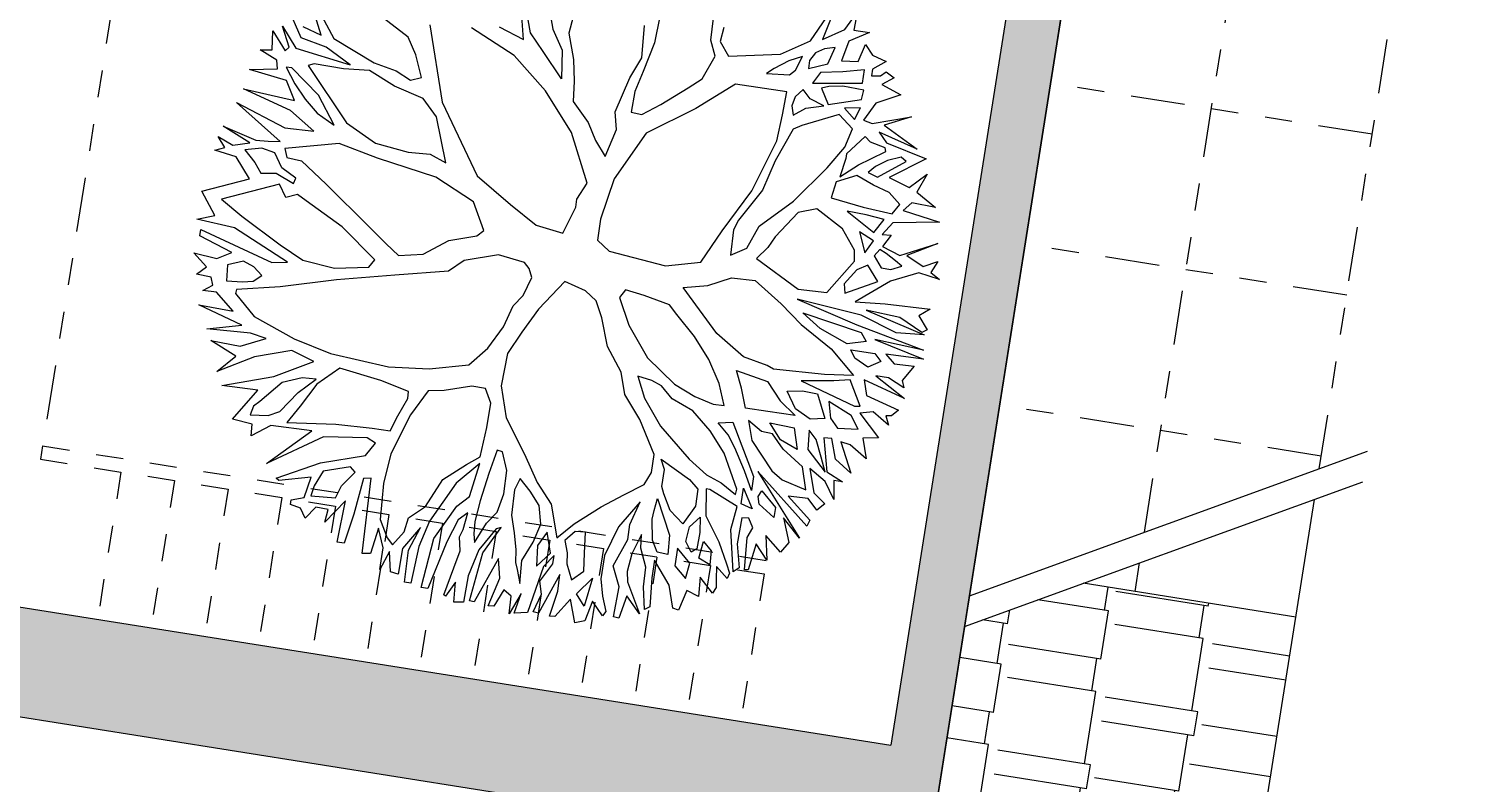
# Model space of a CAD drawing. Extents: x -640655 to -640254, y -1045449 to -1045159.
# Drawn here: x -640526.1 to -640520.77, y -1045377.72 to -1045374.94 of the extents above; entities that cross this region are included whole.
import ezdxf

# ---------------------------------------------------------------- set-up
doc = ezdxf.new("R2010")
doc.units = 0
doc.header["$MEASUREMENT"] = 0
doc.linetypes.add('DIVIDE', pattern=[1.25, 0.5, -0.25, 0, -0.25, 0, -0.25])
doc.layers.get('0').update_dxf_attribs({"linetype": 'CONTINUOUS'})
doc.layers.add('FLOATING-WINDOWS', color=2, linetype='CONTINUOUS', plot=False)
for name, color, linetype in [('T_srafa', 8, 'CONTINUOUS'), ('T_stafaz', 7, 'CONTINUOUS'), ('T_tenka', 4, 'CONTINUOUS'), ('T_tlusta', 1, 'CONTINUOUS')]:
    doc.layers.add(name, color=color, linetype=linetype)

# ---------------------------------------------------------------- blocks, each defined once
blk = doc.blocks.new('A$C0C461CEA')
for p, q in [((1.0385, 0.4544), (1.1026, 0.5894)), ((1.1026, 0.5894), (1.0744, 0.4649)), ((1.137, 0.5058), (1.1659, 0.5624)), ((1.1659, 0.5624), (1.164, 0.5078)), ((0.7383, 0.4095), (0.7356, 0.5019)), ((1.0744, 0.4649), (1.137, 0.5058)), ((1.2126, 0.5083), (1.1542, 0.4723)), ((1.164, 0.5078), (1.2126, 0.5083)), ((0.1745, 0.3218), (0.1413, 0.4667)), ((0.1929, 0.3453), (0.154, 0.4584)), ((0.5741, 0.4559), (0.5707, 0.3742)), ((0.7715, 0.4536), (0.7677, 0.4098)), ((0.955, 0.4008), (1.0385, 0.4544)), ((1.1166, 0.4468), (1.0849, 0.438)), ((1.1021, 0.3938), (1.1166, 0.4468)), ((1.1542, 0.4723), (1.1422, 0.4092)), ((1.1925, 0.4157), (1.2064, 0.4704)), ((1.2064, 0.4704), (1.2319, 0.4413)), ((1.2319, 0.4413), (1.2764, 0.4291)), ((0.234, 0.4382), (0.2581, 0.367)), ((0.314, 0.4137), (0.3085, 0.3633)), ((0.5399, 0.3235), (0.5324, 0.4219)), ((0.7598, 0.3635), (0.7383, 0.4095)), ((0.7677, 0.4098), (0.7999, 0.3699)), ((0.7999, 0.3699), (0.955, 0.4008)), ((1.0222, 0.4038), (0.9828, 0.3842)), ((1.0083, 0.3593), (1.0222, 0.4038)), ((1.0599, 0.421), (1.0457, 0.3957)), ((1.0849, 0.438), (1.0599, 0.421)), ((1.1422, 0.4092), (1.1925, 0.4157)), ((1.2764, 0.4291), (1.2389, 0.3993)), ((1.2389, 0.3993), (1.2391, 0.3783)), ((1.2661, 0.3828), (1.2809, 0.398)), ((1.2809, 0.398), (1.3081, 0.3832)), ((-0.4361, 0.2384), (-0.5029, 0.3764)), ((-0.5029, 0.3764), (-0.3965, 0.2346)), ((0.2581, 0.367), (0.2965, 0.3085)), ((0.3085, 0.3633), (0.3345, 0.2855)), ((0.5707, 0.3742), (0.5505, 0.2834)), ((0.7311, 0.2894), (0.7598, 0.3635)), ((0.9429, 0.3545), (0.9221, 0.3356)), ((0.9828, 0.3842), (0.9429, 0.3545)), ((0.9916, 0.3423), (1.0083, 0.3593)), ((1.0457, 0.3957), (1.046, 0.3705)), ((1.046, 0.3705), (1.1021, 0.3938)), ((1.0838, 0.3642), (1.065, 0.3286)), ((1.065, 0.3286), (1.2159, 0.3529)), ((1.1509, 0.3775), (1.0838, 0.3642)), ((1.2156, 0.3931), (1.1509, 0.3775)), ((1.2159, 0.3529), (1.2156, 0.3931)), ((1.2391, 0.3783), (1.2661, 0.3828)), ((1.3081, 0.3832), (1.2747, 0.3577)), ((1.2747, 0.3577), (1.3361, 0.3355)), ((-0.4948, 0.221), (-0.5502, 0.3087)), ((-0.1737, 0.2746), (-0.2563, 0.32)), ((-0.1135, 0.3214), (-0.0399, 0.0946)), ((0.154, 0.2694), (0.0124, 0.3328)), ((0.0962, 0.3486), (0.1745, 0.3218)), ((0.2396, 0.2954), (0.1929, 0.3453)), ((0.2965, 0.3085), (0.3075, 0.2222)), ((0.513, 0.2579), (0.5399, 0.3235)), ((0.9221, 0.3356), (0.9916, 0.3423)), ((1.1154, 0.3267), (1.0945, 0.3181)), ((1.0945, 0.3181), (1.1225, 0.2722)), ((1.1573, 0.3337), (1.1154, 0.3267)), ((1.2227, 0.332), (1.1573, 0.3337)), ((1.2206, 0.3026), (1.2227, 0.332)), ((1.3361, 0.3355), (1.2651, 0.2988)), ((-0.142, 0.2245), (-0.1737, 0.2746)), ((0.2659, 0.178), (0.154, 0.2694)), ((0.3075, 0.2222), (0.2396, 0.2954)), ((0.3345, 0.2855), (0.3477, 0.2208)), ((0.5505, 0.2834), (0.5344, 0.2185)), ((0.6936, 0.2554), (0.7311, 0.2894)), ((0.8343, 0.2886), (0.726, 0.1969)), ((0.9921, 0.2901), (0.8343, 0.2886)), ((0.9904, 0.2187), (0.9921, 0.2901)), ((1.0192, 0.2796), (1.0135, 0.2501)), ((1.04, 0.305), (1.0192, 0.2796)), ((1.0654, 0.28), (1.04, 0.305)), ((1.0573, 0.2506), (1.11, 0.2661)), ((1.11, 0.2661), (1.0654, 0.28)), ((1.1225, 0.2722), (1.2206, 0.3026)), ((1.2209, 0.2774), (1.173, 0.2685)), ((1.173, 0.2685), (1.2086, 0.2394)), ((1.2086, 0.2394), (1.2209, 0.2774)), ((1.2651, 0.2988), (1.2362, 0.2421)), ((1.2633, 0.2358), (1.3787, 0.2747)), ((1.3787, 0.2747), (1.3011, 0.2361)), ((-0.5765, 0.1716), (-0.5831, 0.2286)), ((-0.5831, 0.2286), (-0.5363, 0.1744)), ((-0.5263, 0.1871), (-0.5562, 0.2474)), ((-0.5562, 0.2474), (-0.5053, 0.1873)), ((-0.4951, 0.2564), (-0.4361, 0.2384)), ((-0.4148, 0.205), (-0.4948, 0.221)), ((-0.3965, 0.2346), (-0.2634, 0.1813)), ((-0.1137, 0.1593), (-0.142, 0.2245)), ((0.3477, 0.2208), (0.3543, 0.1597)), ((0.4846, 0.1484), (0.513, 0.2579)), ((0.6186, 0.1917), (0.6936, 0.2554)), ((1.0135, 0.2501), (1.0222, 0.2232)), ((1.0222, 0.2232), (1.0573, 0.2506)), ((1.1606, 0.2474), (1.0537, 0.1959)), ((1.2071, 0.21), (1.1606, 0.2474)), ((1.2362, 0.2421), (1.2633, 0.2358)), ((1.3011, 0.2361), (1.4109, 0.1802)), ((-0.5363, 0.1744), (-0.5263, 0.1871)), ((-0.5053, 0.1873), (-0.3346, 0.1632)), ((-0.3346, 0.1632), (-0.4148, 0.205)), ((-0.2634, 0.1813), (-0.1936, 0.167)), ((0.3636, 0.065), (0.2659, 0.178)), ((0.5344, 0.2185), (0.5332, 0.1548)), ((0.5668, 0.1534), (0.6186, 0.1917)), ((0.726, 0.1969), (0.5883, 0.099)), ((0.9852, 0.1382), (0.9904, 0.2187)), ((1.0286, 0.1813), (0.99, 0.0777)), ((1.0537, 0.1959), (1.0286, 0.1813)), ((1.1927, 0.1511), (1.2071, 0.21)), ((1.2493, 0.1936), (1.2013, 0.1319)), ((1.268, 0.1788), (1.2493, 0.1936)), ((1.3143, 0.169), (1.268, 0.1788)), ((1.4109, 0.1802), (1.2887, 0.2132)), ((1.2887, 0.2132), (1.3166, 0.1841)), ((1.3166, 0.1841), (1.4429, 0.1553)), ((-0.6119, 0.1653), (-0.5765, 0.1716)), ((-0.557, 0.1424), (-0.6119, 0.1653)), ((-0.5508, 0.1173), (-0.557, 0.1424)), ((-0.4437, 0.1495), (-0.4604, 0.141)), ((-0.4604, 0.141), (-0.3179, -0.0131)), ((-0.3531, 0.1486), (-0.4437, 0.1495)), ((-0.2733, 0.1554), (-0.3531, 0.1486)), ((-0.1914, 0.1208), (-0.2733, 0.1554)), ((-0.1936, 0.167), (-0.1454, 0.1464)), ((-0.1454, 0.1464), (-0.1137, 0.1593)), ((0.3543, 0.1597), (0.4095, 0.1032)), ((0.4978, 0.0957), (0.4846, 0.1484)), ((0.5332, 0.1548), (0.5668, 0.1534)), ((0.934, -0.0237), (0.9852, 0.1382)), ((1.1496, 0.081), (1.1927, 0.1511)), ((1.2769, 0.1285), (1.3187, 0.1583)), ((1.305, 0.0765), (1.3843, 0.1379)), ((1.3187, 0.1583), (1.3143, 0.169)), ((1.3674, 0.1486), (1.3273, 0.1314)), ((1.4429, 0.1553), (1.3404, 0.0811)), ((1.3843, 0.1379), (1.3674, 0.1486)), ((-0.6346, 0.1014), (-0.5508, 0.1173)), ((-0.5187, 0.0858), (-0.6346, 0.1014)), ((-0.5089, 0.1261), (-0.5257, 0.1259)), ((-0.5257, 0.1259), (-0.4916, 0.08)), ((-0.4158, 0.0574), (-0.5089, 0.1261)), ((-0.0987, 0.0965), (-0.1914, 0.1208)), ((-0.0496, 0.0483), (-0.0987, 0.0965)), ((-0.0399, 0.0946), (0.1007, -0.1098)), ((0.4095, 0.1032), (0.4394, 0.0531)), ((0.4758, 0.0097), (0.4978, 0.0957)), ((0.5883, 0.099), (0.5142, -0.053)), ((1.2014, 0.1175), (1.1918, 0.0604)), ((1.1918, 0.0604), (1.2418, 0.1053)), ((1.2013, 0.1319), (1.2014, 0.1175)), ((1.2418, 0.1053), (1.2769, 0.1285)), ((1.2939, 0.1076), (1.2755, 0.0865)), ((1.3273, 0.1314), (1.2939, 0.1076)), ((1.406, 0.0607), (1.4535, 0.1092)), ((1.4535, 0.1092), (1.4313, 0.0502)), ((-0.4845, 0.0297), (-0.5187, 0.0858)), ((-0.4916, 0.08), (-0.4534, 0.0384)), ((-0.3538, -0.026), (-0.4158, 0.0574)), ((-0.0003, -0.0856), (-0.0496, 0.0483)), ((0.4347, -0.079), (0.3636, 0.065)), ((0.4394, 0.0531), (0.4758, 0.0097)), ((0.99, 0.0777), (0.9657, -0.0174)), ((1.0643, -0.035), (1.1496, 0.081)), ((1.2421, 0.0717), (1.1836, 0.0436)), ((1.2969, 0.0513), (1.2421, 0.0717)), ((1.2755, 0.0865), (1.305, 0.0765)), ((1.3474, 0.0368), (1.2969, 0.0513)), ((1.3404, 0.0811), (1.406, 0.0607)), ((1.4313, 0.0502), (1.4947, 0.013)), ((-0.4926, -0.0022), (-0.6442, 0.0407)), ((-0.6442, 0.0407), (-0.4845, 0.0297)), ((-0.4534, 0.0384), (-0.411, 0.0028)), ((-0.411, 0.0028), (-0.3538, -0.026)), ((1.1836, 0.0436), (1.1756, -0.0069)), ((1.3855, 0.0059), (1.3474, 0.0368)), ((1.3667, -0.0261), (1.3855, 0.0059)), ((1.4208, 0.0165), (1.3983, -0.0108)), ((1.4947, 0.013), (1.4208, 0.0165)), ((-0.5084, -0.1007), (-0.6588, -0.0038)), ((-0.6588, -0.0038), (-0.5005, -0.0569)), ((-0.4123, -0.0536), (-0.4926, -0.0022)), ((-0.3179, -0.0131), (-0.2208, -0.0601)), ((0.8639, -0.1588), (0.934, -0.0237)), ((0.9657, -0.0174), (0.9079, -0.1187)), ((0.9728, -0.1265), (1.0643, -0.035)), ((1.1756, -0.0069), (1.2766, -0.0203)), ((1.2306, -0.04), (1.3211, -0.0913)), ((1.2894, -0.0412), (1.2306, -0.04)), ((1.2766, -0.0203), (1.3667, -0.0261)), ((1.3459, -0.0473), (1.2894, -0.0412)), ((1.5137, -0.0288), (1.3735, -0.053)), ((1.3983, -0.0108), (1.5137, -0.0288)), ((-0.5989, -0.1184), (-0.6875, -0.0815)), ((-0.6875, -0.0815), (-0.5822, -0.1081)), ((-0.5005, -0.0569), (-0.4123, -0.0536)), ((-0.3298, -0.078), (-0.4915, -0.1198)), ((-0.2078, -0.1044), (-0.3298, -0.078)), ((-0.2208, -0.0601), (-0.1181, -0.0717)), ((-0.1181, -0.0717), (-0.0509, -0.0669)), ((-0.0509, -0.0669), (-0.0003, -0.0856)), ((0.4118, -0.132), (0.4347, -0.079)), ((0.5142, -0.053), (0.4921, -0.1816)), ((1.0838, -0.0666), (1.0258, -0.1512)), ((1.1382, -0.0469), (1.0838, -0.0666)), ((1.2245, -0.0947), (1.1382, -0.0469)), ((1.3211, -0.0913), (1.3459, -0.0473)), ((1.3735, -0.053), (1.3463, -0.0935)), ((-0.6718, -0.1443), (-0.6973, -0.1152)), ((-0.6973, -0.1152), (-0.6491, -0.1339)), ((-0.6491, -0.1339), (-0.5989, -0.1184)), ((-0.561, -0.1289), (-0.6113, -0.142)), ((-0.5822, -0.1081), (-0.5444, -0.1053)), ((-0.5189, -0.1369), (-0.561, -0.1289)), ((-0.5444, -0.1053), (-0.5084, -0.1007)), ((-0.4915, -0.1198), (-0.481, -0.1449)), ((-0.0227, -0.1338), (-0.2078, -0.1044)), ((0.1007, -0.1098), (0.2148, -0.1801)), ((0.412, -0.1572), (0.4118, -0.132)), ((0.9079, -0.1187), (0.8974, -0.1501)), ((0.9465, -0.1982), (0.9728, -0.1265)), ((1.2713, -0.153), (1.2245, -0.0947)), ((1.3237, -0.1165), (1.2773, -0.0959)), ((1.2773, -0.0959), (1.3031, -0.1569)), ((1.3031, -0.1569), (1.3237, -0.1165)), ((1.3463, -0.0935), (1.3739, -0.0908)), ((1.3739, -0.0908), (1.3533, -0.1288)), ((1.3533, -0.1288), (1.4098, -0.1475)), ((1.4098, -0.1475), (1.5185, -0.0936)), ((1.5185, -0.0936), (1.4308, -0.1449)), ((-0.7011, -0.1572), (-0.6718, -0.1443)), ((-0.6338, -0.1674), (-0.7011, -0.1572)), ((-0.5828, -0.2275), (-0.6338, -0.1674)), ((-0.6113, -0.142), (-0.5749, -0.1752)), ((-0.5749, -0.1752), (-0.5518, -0.2044)), ((-0.4909, -0.1786), (-0.5189, -0.1369)), ((-0.481, -0.1449), (-0.4348, -0.1486)), ((-0.4348, -0.1486), (-0.3496, -0.2066)), ((0.1015, -0.1896), (-0.0227, -0.1338)), ((0.3858, -0.2414), (0.412, -0.1572)), ((0.8145, -0.2625), (0.8639, -0.1588)), ((0.8974, -0.1501), (0.9006, -0.228)), ((1.0258, -0.1512), (1.0094, -0.1868)), ((1.2758, -0.1866), (1.2713, -0.153)), ((1.3468, -0.1397), (1.3326, -0.1608)), ((1.3326, -0.1608), (1.3599, -0.1942)), ((1.3678, -0.1479), (1.3468, -0.1397)), ((1.3998, -0.1662), (1.3678, -0.1479)), ((1.4209, -0.1786), (1.3998, -0.1662)), ((1.4308, -0.1449), (1.4857, -0.1695)), ((1.4857, -0.1695), (1.5275, -0.1481)), ((1.5275, -0.1481), (1.511, -0.1843)), ((-0.5518, -0.2044), (-0.5057, -0.1973)), ((-0.5057, -0.1973), (-0.4485, -0.2202)), ((-0.4444, -0.2033), (-0.4909, -0.1786)), ((-0.4485, -0.2202), (-0.4444, -0.2033)), ((-0.3496, -0.2066), (-0.1997, -0.3144)), ((0.1467, -0.2708), (0.1015, -0.1896)), ((0.2148, -0.1801), (0.3017, -0.2297)), ((0.4921, -0.1816), (0.4927, -0.2464)), ((0.9006, -0.228), (0.9465, -0.1982)), ((1.0094, -0.1868), (0.9803, -0.2249)), ((1.2078, -0.294), (1.2758, -0.1866)), ((1.2869, -0.2117), (1.2555, -0.26)), ((1.3179, -0.1922), (1.2869, -0.2117)), ((1.3561, -0.2362), (1.3179, -0.1922)), ((1.3599, -0.1942), (1.3893, -0.1939)), ((1.3893, -0.1939), (1.4209, -0.1786)), ((1.4757, -0.1906), (1.3938, -0.2292)), ((1.5406, -0.2008), (1.4757, -0.1906)), ((1.511, -0.1843), (1.5406, -0.2008)), ((-0.7209, -0.2876), (-0.5828, -0.2275)), ((-0.4904, -0.229), (-0.6577, -0.302)), ((-0.4648, -0.2665), (-0.4904, -0.229)), ((-0.4314, -0.2512), (-0.4648, -0.2665)), ((-0.4018, -0.2659), (-0.4314, -0.2512)), ((0.3017, -0.2297), (0.3858, -0.2414)), ((0.4927, -0.2464), (0.5332, -0.2736)), ((0.7097, -0.2905), (0.8145, -0.2625)), ((0.9803, -0.2249), (1.1197, -0.2973)), ((1.2555, -0.26), (1.2624, -0.2875)), ((1.2624, -0.2875), (1.3561, -0.2362)), ((1.3938, -0.2292), (1.298, -0.3082)), ((-0.6698, -0.3543), (-0.7209, -0.2876)), ((-0.6577, -0.302), (-0.5883, -0.3434)), ((-0.2812, -0.3278), (-0.4018, -0.2659)), ((0.0463, -0.318), (0.1277, -0.2902)), ((0.1277, -0.2902), (0.1467, -0.2708)), ((0.5332, -0.2736), (0.7097, -0.2905)), ((0.8463, -0.3294), (0.9138, -0.2951)), ((0.9138, -0.2951), (0.987, -0.292)), ((0.987, -0.292), (1.0758, -0.3499)), ((1.1197, -0.2973), (1.2078, -0.294)), ((1.298, -0.3082), (1.3885, -0.3007)), ((1.3885, -0.3007), (1.5271, -0.2951)), ((1.5271, -0.2951), (1.4955, -0.3206)), ((-0.5883, -0.3434), (-0.4592, -0.4111)), ((-0.167, -0.4107), (-0.2812, -0.3278)), ((-0.1997, -0.3144), (-0.1405, -0.3576)), ((-0.0246, -0.3715), (0.0463, -0.318)), ((0.2019, -0.3375), (0.1015, -0.3702)), ((0.2837, -0.3475), (0.2019, -0.3375)), ((0.3006, -0.3641), (0.2837, -0.3475)), ((0.7733, -0.3469), (0.8463, -0.3294)), ((0.8327, -0.4069), (0.7733, -0.3469)), ((1.0758, -0.3499), (1.1459, -0.4021)), ((1.3218, -0.3457), (1.1218, -0.3285)), ((1.1218, -0.3285), (1.3137, -0.377)), ((1.4355, -0.3824), (1.3218, -0.3457)), ((1.4393, -0.3338), (1.3342, -0.3288)), ((1.3342, -0.3288), (1.5213, -0.375)), ((1.5128, -0.3691), (1.4393, -0.3338)), ((1.4955, -0.3206), (1.5277, -0.3581)), ((-0.7224, -0.3741), (-0.6698, -0.3543)), ((-0.6047, -0.3813), (-0.7224, -0.3741)), ((-0.4293, -0.4594), (-0.6047, -0.3813)), ((-0.1405, -0.3576), (-0.0982, -0.3866)), ((-0.0982, -0.3866), (-0.0246, -0.3715)), ((0.1015, -0.3702), (0.0598, -0.4102)), ((0.2954, -0.4482), (0.3135, -0.3892)), ((0.3135, -0.3892), (0.3006, -0.3641)), ((0.4142, -0.3858), (0.348, -0.4812)), ((0.4816, -0.4043), (0.4142, -0.3858)), ((0.6014, -0.3822), (0.5867, -0.4075)), ((0.6603, -0.39), (0.6014, -0.3822)), ((0.7403, -0.406), (0.6603, -0.39)), ((1.1455, -0.3661), (1.3307, -0.3979)), ((1.2047, -0.4057), (1.1455, -0.3661)), ((1.3137, -0.377), (1.5259, -0.4212)), ((1.5213, -0.375), (1.4355, -0.3824)), ((1.5277, -0.3581), (1.5128, -0.3691)), ((-0.7051, -0.4219), (-0.7053, -0.4033)), ((-0.7053, -0.4033), (-0.4755, -0.4683)), ((-0.6016, -0.4569), (-0.7051, -0.4219)), ((-0.4592, -0.4111), (-0.3833, -0.4464)), ((-0.2842, -0.4556), (-0.1817, -0.436)), ((-0.1817, -0.436), (-0.167, -0.4107)), ((0.0598, -0.4102), (-0.0994, -0.4478)), ((0.5179, -0.4292), (0.4816, -0.4043)), ((0.5435, -0.4769), (0.5179, -0.4292)), ((0.5867, -0.4075), (0.6277, -0.4869)), ((0.7675, -0.431), (0.7403, -0.406)), ((0.8311, -0.4891), (0.7675, -0.431)), ((0.8963, -0.4693), (0.8327, -0.4069)), ((1.1459, -0.4021), (1.2473, -0.4617)), ((1.2933, -0.4384), (1.2047, -0.4057)), ((1.3495, -0.4229), (1.2933, -0.4384)), ((1.3307, -0.3979), (1.3495, -0.4229)), ((1.5259, -0.4212), (1.3746, -0.4124)), ((1.3746, -0.4124), (1.5304, -0.4487)), ((-0.6707, -0.5122), (-0.7148, -0.4766)), ((-0.7148, -0.4766), (-0.6433, -0.4825)), ((-0.6433, -0.4825), (-0.6016, -0.4569)), ((-0.5618, -0.4775), (-0.6078, -0.4966)), ((-0.5281, -0.4898), (-0.5618, -0.4775)), ((-0.4755, -0.4683), (-0.4293, -0.4594)), ((-0.3833, -0.4464), (-0.2842, -0.4556)), ((-0.0994, -0.4478), (-0.2736, -0.4891)), ((0.252, -0.5512), (0.2706, -0.4838)), ((0.2706, -0.4838), (0.2954, -0.4482)), ((0.348, -0.4812), (0.3091, -0.559)), ((0.5738, -0.5607), (0.5435, -0.4769)), ((0.9875, -0.5272), (0.8963, -0.4693)), ((1.2473, -0.4617), (1.3278, -0.5305)), ((1.3078, -0.4551), (1.3816, -0.4544)), ((1.323, -0.4777), (1.3078, -0.4551)), ((1.3671, -0.4983), (1.323, -0.4777)), ((1.4028, -0.4752), (1.3671, -0.4983)), ((1.3816, -0.4544), (1.4028, -0.4752)), ((1.5304, -0.4487), (1.4152, -0.4516)), ((1.4152, -0.4516), (1.4449, -0.4766)), ((1.4449, -0.4766), (1.5054, -0.4742)), ((1.5054, -0.4742), (1.4765, -0.5225)), ((-0.6974, -0.5394), (-0.6707, -0.5122)), ((-0.6078, -0.4966), (-0.6031, -0.5451)), ((-0.5002, -0.5123), (-0.5281, -0.4898)), ((-0.5234, -0.5335), (-0.5002, -0.5123)), ((-0.2736, -0.4891), (-0.4394, -0.5369)), ((0.6277, -0.4869), (0.6999, -0.5762)), ((0.8845, -0.5516), (0.8311, -0.4891)), ((1.0632, -0.5415), (0.9875, -0.5272)), ((1.4345, -0.5211), (1.3949, -0.5215)), ((1.3949, -0.5215), (1.492, -0.5751)), ((1.4851, -0.5434), (1.4345, -0.5211)), ((1.4765, -0.5225), (1.4851, -0.5434)), ((-0.6512, -0.5414), (-0.6974, -0.5394)), ((-0.6699, -0.5854), (-0.6426, -0.5641)), ((-0.6426, -0.5641), (-0.6512, -0.5414)), ((-0.6031, -0.5451), (-0.5546, -0.5404)), ((-0.5693, -0.5658), (-0.571, -0.5784)), ((-0.4394, -0.5369), (-0.5693, -0.5658)), ((-0.5546, -0.5404), (-0.5234, -0.5335)), ((0.2149, -0.623), (0.252, -0.5512)), ((0.3091, -0.559), (0.2762, -0.629)), ((0.6267, -0.6316), (0.5738, -0.5607)), ((0.9272, -0.6184), (0.8845, -0.5516)), ((0.9729, -0.5718), (1.0721, -0.5894)), ((0.9968, -0.6219), (0.9729, -0.5718)), ((1.0843, -0.5497), (1.0632, -0.5415)), ((1.2397, -0.5416), (1.0843, -0.5497)), ((1.271, -0.5563), (1.1727, -0.5716)), ((1.1727, -0.5716), (1.3455, -0.6227)), ((1.3278, -0.5305), (1.2397, -0.5416)), ((1.3195, -0.545), (1.271, -0.5563)), ((1.3622, -0.6202), (1.3195, -0.545)), ((1.492, -0.5751), (1.3614, -0.5386)), ((1.3614, -0.5386), (1.3763, -0.5846)), ((-0.628, -0.5832), (-0.6699, -0.5854)), ((-0.5687, -0.633), (-0.628, -0.5832)), ((-0.571, -0.5784), (-0.5032, -0.6384)), ((0.6999, -0.5762), (0.793, -0.6425)), ((1.0721, -0.5894), (1.1188, -0.6418)), ((1.1353, -0.6098), (1.1814, -0.6009)), ((1.1694, -0.6581), (1.1353, -0.6098)), ((1.1814, -0.6009), (1.2277, -0.6029)), ((1.2277, -0.6029), (1.262, -0.674)), ((1.3763, -0.5846), (1.4798, -0.613)), ((1.4798, -0.613), (1.4608, -0.6342)), ((-0.5365, -0.6705), (-0.6755, -0.6298)), ((-0.6755, -0.6298), (-0.5687, -0.633)), ((-0.5032, -0.6384), (-0.3725, -0.6875)), ((0.1651, -0.6823), (0.2149, -0.623)), ((0.2762, -0.629), (0.273, -0.7298)), ((0.6483, -0.6967), (0.6267, -0.6316)), ((0.6795, -0.6352), (0.7095, -0.698)), ((0.7234, -0.6414), (0.6795, -0.6352)), ((0.7553, -0.6537), (0.7234, -0.6414)), ((0.7934, -0.6869), (0.7553, -0.6537)), ((0.793, -0.6425), (0.8605, -0.6695)), ((0.953, -0.683), (0.9272, -0.6184)), ((1.0184, -0.6805), (0.9968, -0.6219)), ((1.1188, -0.6418), (1.1714, -0.679)), ((1.2176, -0.6828), (1.1694, -0.6581)), ((1.3392, -0.6522), (1.2656, -0.6211)), ((1.2656, -0.6211), (1.2787, -0.6696)), ((1.3671, -0.6897), (1.3392, -0.6522)), ((1.3455, -0.6227), (1.3622, -0.6202)), ((1.4043, -0.6306), (1.3642, -0.6412)), ((1.3642, -0.6412), (1.4321, -0.7059)), ((1.4569, -0.6637), (1.4043, -0.6306)), ((1.4608, -0.6342), (1.444, -0.6362)), ((1.444, -0.6362), (1.4569, -0.6637)), ((-0.6394, -0.6985), (-0.5365, -0.6705)), ((-0.5069, -0.6912), (-0.6394, -0.6985)), ((-0.5317, -0.7353), (-0.4564, -0.6991)), ((-0.4564, -0.6991), (-0.5069, -0.6912)), ((-0.3725, -0.6875), (-0.2564, -0.714)), ((0.0478, -0.7128), (0.1651, -0.6823)), ((0.706, -0.7652), (0.6483, -0.6967)), ((0.7095, -0.698), (0.7709, -0.7754)), ((0.8609, -0.7133), (0.7934, -0.6869)), ((0.8605, -0.6695), (0.9194, -0.6833)), ((0.9194, -0.6833), (0.953, -0.683)), ((1.0874, -0.6799), (1.0184, -0.6805)), ((1.1714, -0.679), (1.0874, -0.6799)), ((1.262, -0.674), (1.2176, -0.6828)), ((1.2787, -0.6696), (1.3042, -0.6964)), ((1.3042, -0.6964), (1.3671, -0.6897)), ((-0.5398, -0.7671), (-0.6223, -0.7319)), ((-0.6223, -0.7319), (-0.5317, -0.7353)), ((-0.374, -0.7235), (-0.4834, -0.76)), ((-0.4157, -0.8097), (-0.3023, -0.7456)), ((-0.3023, -0.7456), (-0.374, -0.7235)), ((-0.2564, -0.714), (-0.0757, -0.7266)), ((-0.0757, -0.7266), (0.0478, -0.7128)), ((0.1849, -0.7451), (0.103, -0.7711)), ((0.2269, -0.7447), (0.1849, -0.7451)), ((0.2501, -0.7864), (0.2269, -0.7447)), ((0.273, -0.7298), (0.3033, -0.8237)), ((0.9226, -0.7655), (0.8609, -0.7133)), ((0.9433, -0.7377), (0.9871, -0.7289)), ((0.979, -0.7691), (0.9433, -0.7377)), ((0.9871, -0.7289), (1.0255, -0.7957)), ((1.0331, -0.7158), (1.0529, -0.7744)), ((1.0778, -0.743), (1.0331, -0.7158)), ((1.1114, -0.7444), (1.0778, -0.743)), ((1.0985, -0.7134), (1.1742, -0.7168)), ((1.1386, -0.7592), (1.0985, -0.7134)), ((1.1514, -0.7861), (1.1114, -0.7444)), ((1.1742, -0.7168), (1.1934, -0.7796)), ((1.2204, -0.7164), (1.2251, -0.7751)), ((1.2458, -0.7413), (1.2204, -0.7164)), ((1.2691, -0.7915), (1.2458, -0.7413)), ((1.2919, -0.7301), (1.2685, -0.7327)), ((1.2685, -0.7327), (1.2929, -0.8333)), ((1.3135, -0.7911), (1.2919, -0.7301)), ((1.3508, -0.7403), (1.3214, -0.7364)), ((1.3214, -0.7364), (1.366, -0.826)), ((1.4058, -0.7752), (1.3508, -0.7403)), ((1.4321, -0.7059), (1.386, -0.7148)), ((1.386, -0.7148), (1.4058, -0.7752)), ((-0.4834, -0.76), (-0.5896, -0.8222)), ((-0.5896, -0.8222), (-0.5398, -0.7671)), ((-0.2207, -0.7532), (-0.2831, -0.8126)), ((-0.0921, -0.7712), (-0.2207, -0.7532)), ((-0.0037, -0.7913), (-0.0921, -0.7712)), ((-0.0017, -0.8123), (-0.0037, -0.7913)), ((0.055, -0.7799), (0.0138, -0.8602)), ((0.103, -0.7711), (0.055, -0.7799)), ((0.2491, -0.8621), (0.2501, -0.7864)), ((0.7657, -0.8636), (0.706, -0.7652)), ((0.7709, -0.7754), (0.8731, -0.8602)), ((0.9754, -0.8256), (0.9226, -0.7655)), ((1.0046, -0.8043), (0.979, -0.7691)), ((1.0529, -0.7744), (1.1269, -0.8559)), ((1.1934, -0.7796), (1.1386, -0.7592)), ((1.2173, -0.8298), (1.1514, -0.7861)), ((1.2251, -0.7751), (1.2887, -0.8351)), ((1.2887, -0.8351), (1.2691, -0.7915)), ((1.366, -0.826), (1.3135, -0.7911)), ((-0.5682, -0.8616), (-0.4157, -0.8097)), ((-0.388, -0.8245), (-0.4461, -0.8922)), ((-0.3294, -0.8005), (-0.388, -0.8245)), ((-0.335, -0.8467), (-0.2874, -0.7983)), ((-0.2874, -0.7983), (-0.3294, -0.8005)), ((-0.2831, -0.8126), (-0.322, -0.8868)), ((-0.0239, -0.8689), (-0.0017, -0.8123)), ((0.3033, -0.8237), (0.3757, -0.9238)), ((1.031, -0.9282), (0.9754, -0.8256)), ((1.0454, -0.8693), (1.0046, -0.8043)), ((1.0255, -0.7957), (1.0511, -0.8398)), ((1.2389, -0.8968), (1.2173, -0.8298)), ((1.2932, -0.8627), (1.2401, -0.8314)), ((1.2401, -0.8314), (1.2642, -0.9026)), ((1.2929, -0.8333), (1.3453, -0.8556)), ((-0.4573, -0.8587), (-0.5682, -0.8616)), ((-0.5193, -0.9578), (-0.4573, -0.8587)), ((-0.3811, -0.9126), (-0.335, -0.8467)), ((-0.0402, -0.9177), (-0.0239, -0.8689)), ((0.0138, -0.8602), (-0.027, -0.9866)), ((0.2433, -0.9527), (0.2491, -0.8621)), ((0.7663, -0.9182), (0.7657, -0.8636)), ((0.7886, -0.8736), (0.8839, -0.9213)), ((0.8039, -0.9029), (0.7886, -0.8736)), ((0.8731, -0.8602), (0.9323, -0.8998)), ((1.0754, -0.9254), (1.0454, -0.8693)), ((1.0511, -0.8398), (1.075, -0.8816)), ((1.2586, -1.0058), (1.085, -0.8647)), ((1.085, -0.8647), (1.2422, -1.0456)), ((1.1269, -0.8559), (1.1631, -0.8784)), ((1.1631, -0.8784), (1.2389, -0.8968)), ((1.3273, -0.9128), (1.2932, -0.8627)), ((1.3453, -0.8556), (1.3183, -0.8558)), ((1.3183, -0.8558), (1.3273, -0.9128)), ((-0.4628, -0.9092), (-0.4691, -0.9363)), ((-0.4461, -0.8922), (-0.4628, -0.9092)), ((-0.4146, -0.9297), (-0.3811, -0.9126)), ((-0.322, -0.8868), (-0.355, -0.9418)), ((-0.355, -0.9418), (-0.2064, -0.9235)), ((-0.2064, -0.9235), (-0.0948, -0.9182)), ((-0.0948, -0.9182), (-0.0402, -0.9177)), ((0.3757, -0.9238), (0.4269, -1.0031)), ((0.7499, -0.958), (0.7663, -0.9182)), ((0.8044, -0.9557), (0.8039, -0.9029)), ((0.8839, -0.9213), (0.9136, -0.9462)), ((0.9323, -0.8998), (0.9805, -0.9161)), ((0.9805, -0.9161), (1.0294, -0.9451)), ((1.0501, -0.9215), (1.0861, -0.9799)), ((1.0506, -0.9701), (1.0501, -0.9215)), ((1.075, -0.8816), (1.0754, -0.9254)), ((1.0983, -0.9402), (1.1065, -0.9209)), ((1.1065, -0.9209), (1.1556, -0.9648)), ((1.2494, -0.9219), (1.1888, -0.9243)), ((1.1888, -0.9243), (1.265, -0.9866)), ((1.2815, -0.9528), (1.2494, -0.9219)), ((1.2642, -0.9026), (1.3023, -0.9298)), ((-0.458, -0.9638), (-0.5193, -0.9578)), ((-0.4691, -0.9363), (-0.4146, -0.9297)), ((-0.4559, -0.9991), (-0.458, -0.9638)), ((-0.4017, -0.959), (-0.4559, -0.9991)), ((-0.2751, -0.9554), (-0.4017, -0.959)), ((-0.3963, -1.0748), (-0.2751, -0.9554)), ((-0.2372, -0.9676), (-0.3963, -1.0748)), ((-0.1053, -0.9495), (-0.2372, -0.9676)), ((-0.0776, -0.9619), (-0.1053, -0.9495)), ((-0.1024, -1.0041), (-0.0776, -0.9619)), ((0.2058, -0.9825), (0.2433, -0.9527)), ((0.2917, -0.9247), (0.2774, -0.9986)), ((0.3085, -0.9269), (0.2917, -0.9247)), ((0.33, -0.9813), (0.3085, -0.9269)), ((0.6932, -0.9987), (0.7499, -0.958)), ((0.813, -0.9766), (0.8044, -0.9557)), ((0.9136, -0.9462), (0.9141, -0.9984)), ((0.9495, -0.9416), (0.9387, -0.9417)), ((0.9387, -0.9417), (0.9503, -1.0232)), ((1.0399, -0.9804), (0.9495, -0.9416)), ((1.0294, -0.9451), (1.031, -0.9282)), ((1.1052, -0.9629), (1.0983, -0.9402)), ((1.1559, -0.996), (1.1052, -0.9629)), ((1.1556, -0.9648), (1.1559, -0.996)), ((1.3023, -0.9298), (1.2815, -0.9528)), ((-0.2346, -1.0474), (-0.1024, -1.0041)), ((-0.027, -0.9866), (-0.0345, -1.0796)), ((0.1416, -1.0395), (0.2058, -0.9825)), ((0.2459, -0.9737), (0.1836, -1.0433)), ((0.2302, -1.0771), (0.2459, -0.9737)), ((0.2774, -0.9986), (0.2638, -1.0851)), ((0.3325, -1.0527), (0.33, -0.9813)), ((0.374, -0.9995), (0.3618, -1.0356)), ((0.4103, -1.0327), (0.374, -0.9995)), ((0.4269, -1.0031), (0.4796, -1.062)), ((0.6307, -1.0456), (0.6932, -0.9987)), ((0.7926, -1.0314), (0.7964, -0.9935)), ((0.7964, -0.9935), (0.8496, -1.098)), ((0.8405, -1.0243), (0.813, -0.9766)), ((0.9141, -0.9984), (0.8853, -1.0581)), ((1.0322, -1.0525), (1.0399, -0.9804)), ((1.0861, -0.9799), (1.0506, -0.9701)), ((1.0594, -1.012), (1.0578, -1.0918)), ((1.0804, -1.0094), (1.0594, -1.012)), ((1.0975, -1.0368), (1.0804, -1.0094)), ((1.2422, -1.0456), (1.1852, -0.9916)), ((1.1852, -0.9916), (1.2129, -1.0633)), ((1.265, -0.9866), (1.2586, -1.0058)), ((-0.36, -1.114), (-0.2346, -1.0474)), ((-0.1422, -1.0447), (-0.2218, -1.0707)), ((-0.1253, -1.0589), (-0.1422, -1.0447)), ((0.1022, -1.1287), (0.1416, -1.0395)), ((0.1836, -1.0433), (0.1219, -1.1705)), ((0.3205, -1.1116), (0.3325, -1.0527)), ((0.3618, -1.0356), (0.3649, -1.1136)), ((0.4443, -1.0708), (0.4103, -1.0327)), ((0.5581, -1.1093), (0.6307, -1.0456)), ((0.7462, -1.0126), (0.6924, -1.0978)), ((0.7259, -1.0848), (0.7462, -1.0126)), ((0.7904, -1.059), (0.7926, -1.0314)), ((0.8853, -1.0581), (0.8405, -1.0243)), ((0.9063, -1.0639), (0.9336, -1.03)), ((0.9336, -1.03), (0.94, -1.0762)), ((0.9503, -1.0232), (1.0014, -1.0948)), ((1.0586, -1.1782), (1.0322, -1.0525)), ((1.0852, -1.0687), (1.0975, -1.0368)), ((1.1923, -1.0971), (1.1396, -1.0532)), ((1.1396, -1.0532), (1.1548, -1.1269)), ((-0.2551, -1.0944), (-0.3515, -1.1205)), ((-0.2671, -1.1593), (-0.2551, -1.0944)), ((-0.2218, -1.0707), (-0.2423, -1.1195)), ((-0.1602, -1.1061), (-0.1253, -1.0589)), ((-0.0975, -1.0737), (-0.109, -1.1854)), ((-0.0748, -1.0692), (-0.0975, -1.0737)), ((-0.0659, -1.3002), (-0.0748, -1.0692)), ((-0.0345, -1.0796), (-0.0274, -1.1888)), ((0.1969, -1.1128), (0.2302, -1.0771)), ((0.2638, -1.0851), (0.2579, -1.15)), ((0.4575, -1.1271), (0.4443, -1.0708)), ((0.4796, -1.062), (0.5124, -1.1601)), ((0.6924, -1.0978), (0.6639, -1.1905)), ((0.7263, -1.131), (0.7259, -1.0848)), ((0.8019, -1.1219), (0.7904, -1.059)), ((0.8496, -1.098), (0.8544, -1.1568)), ((0.9026, -1.1101), (0.9063, -1.0639)), ((0.94, -1.0762), (0.9387, -1.1266)), ((1.0014, -1.0948), (1.0356, -1.1574)), ((1.0578, -1.0918), (1.0753, -1.163)), ((1.0921, -1.1671), (1.0852, -1.0687)), ((1.1147, -1.0829), (1.1029, -1.1652)), ((1.1548, -1.1269), (1.1147, -1.0829)), ((1.2129, -1.0633), (1.1923, -1.0971)), ((-0.3515, -1.1205), (-0.36, -1.114)), ((-0.2423, -1.1195), (-0.248, -1.1507)), ((-0.1724, -1.1458), (-0.1602, -1.1061)), ((0.0564, -1.1712), (0.1022, -1.1287)), ((0.1433, -1.2207), (0.1969, -1.1128)), ((0.2324, -1.1275), (0.2075, -1.1529)), ((0.227, -1.1797), (0.2324, -1.1275)), ((0.2939, -1.1497), (0.3205, -1.1116)), ((0.3649, -1.1136), (0.3822, -1.1656)), ((0.443, -1.1842), (0.4575, -1.1271)), ((0.5124, -1.1601), (0.5581, -1.1093)), ((0.5643, -1.1326), (0.5376, -1.1641)), ((0.5961, -1.1299), (0.5643, -1.1326)), ((0.6027, -1.1929), (0.5961, -1.1299)), ((0.6954, -1.2172), (0.7263, -1.131)), ((0.7657, -1.1097), (0.7454, -1.1729)), ((0.7703, -1.1516), (0.7657, -1.1097)), ((0.8208, -1.1553), (0.8019, -1.1219)), ((0.88, -1.1337), (0.8805, -1.1883)), ((0.9242, -1.1729), (0.88, -1.1337)), ((0.9238, -1.1393), (0.9026, -1.1101)), ((0.9387, -1.1266), (0.9238, -1.1393)), ((0.9492, -1.1541), (0.9553, -1.1012)), ((0.9553, -1.1012), (0.9825, -1.1261)), ((0.9825, -1.1261), (0.9853, -1.1681)), ((-0.3048, -1.1723), (-0.2671, -1.1593)), ((-0.3046, -1.1873), (-0.3048, -1.1723)), ((-0.2728, -1.193), (-0.3046, -1.1873)), ((-0.2267, -1.1823), (-0.2539, -1.2204)), ((-0.248, -1.1507), (-0.1724, -1.1458)), ((-0.1889, -1.1838), (-0.2267, -1.1823)), ((-0.1412, -1.1497), (-0.1927, -1.224)), ((-0.1927, -1.224), (-0.1889, -1.1838)), ((-0.1459, -1.2782), (-0.1412, -1.1497)), ((-0.109, -1.1854), (-0.1249, -1.278)), ((0.0509, -1.215), (0.0564, -1.1712)), ((0.1219, -1.1705), (0.1016, -1.2523)), ((0.2075, -1.1529), (0.183, -1.2245)), ((0.2188, -1.2032), (0.227, -1.1797)), ((0.2579, -1.15), (0.2606, -1.1878)), ((0.2606, -1.1878), (0.2669, -1.2129)), ((0.2669, -1.2129), (0.2939, -1.1497)), ((0.3252, -1.162), (0.2839, -1.2338)), ((0.2966, -1.2402), (0.3401, -1.1558)), ((0.3401, -1.1558), (0.3252, -1.162)), ((0.3822, -1.1656), (0.3953, -1.2159)), ((0.4184, -1.2451), (0.443, -1.1842)), ((0.4805, -1.1478), (0.4581, -1.1925)), ((0.5003, -1.2089), (0.4805, -1.1478)), ((0.5376, -1.1641), (0.5506, -1.2)), ((0.7454, -1.1729), (0.7399, -1.2275)), ((0.7943, -1.206), (0.7703, -1.1516)), ((0.8727, -1.249), (0.8168, -1.1806)), ((0.8168, -1.1806), (0.8174, -1.2352)), ((0.8544, -1.1568), (0.8208, -1.1553)), ((0.8805, -1.1883), (0.9186, -1.2216)), ((0.9186, -1.2216), (0.9242, -1.1729)), ((0.9853, -1.1681), (0.9492, -1.1541)), ((1.0445, -1.2012), (1.0064, -1.1703)), ((1.0064, -1.1703), (1.0109, -1.2081)), ((1.0356, -1.1574), (1.0485, -1.1843)), ((1.0485, -1.1843), (1.0445, -1.2012)), ((1.0753, -1.163), (1.0586, -1.1782)), ((1.1029, -1.1652), (1.0921, -1.1671)), ((-0.2539, -1.2204), (-0.2728, -1.193)), ((-0.0289, -1.2158), (-0.0407, -1.2957)), ((-0.0056, -1.2726), (-0.0289, -1.2158)), ((-0.0274, -1.1888), (0.0025, -1.2407)), ((0.0219, -1.2597), (0.0509, -1.215)), ((0.0969, -1.1936), (0.0532, -1.2654)), ((0.0724, -1.2676), (0.0969, -1.1936)), ((0.128, -1.3739), (0.1433, -1.2207)), ((0.183, -1.2245), (0.149, -1.3737)), ((0.2276, -1.2451), (0.2188, -1.2032)), ((0.3953, -1.2159), (0.3999, -1.2536)), ((0.4581, -1.1925), (0.4647, -1.2554)), ((0.4647, -1.2554), (0.5003, -1.2089)), ((0.5129, -1.2147), (0.4857, -1.2528)), ((0.5132, -1.2399), (0.5129, -1.2147)), ((0.5506, -1.2), (0.5551, -1.2335)), ((0.6099, -1.2474), (0.6027, -1.1929)), ((0.6639, -1.1905), (0.6646, -1.2619)), ((0.7236, -1.2781), (0.6954, -1.2172)), ((0.7399, -1.2275), (0.7462, -1.2587)), ((0.7967, -1.2666), (0.7943, -1.206)), ((1.0072, -1.2519), (0.9623, -1.2104)), ((0.9623, -1.2104), (0.9671, -1.2691)), ((1.0109, -1.2081), (1.0154, -1.2332)), ((-0.0049, -1.3398), (-0.0056, -1.2726)), ((0.0025, -1.2407), (0.0219, -1.2597)), ((0.0532, -1.2654), (0.0521, -1.3452)), ((0.0752, -1.366), (0.0724, -1.2676)), ((0.1016, -1.2523), (0.0944, -1.3658)), ((0.2173, -1.2998), (0.2276, -1.2451)), ((0.2839, -1.2338), (0.2637, -1.3162)), ((0.2794, -1.3916), (0.2966, -1.2402)), ((0.3471, -1.25), (0.2938, -1.3915)), ((0.3602, -1.3086), (0.3471, -1.25)), ((0.3999, -1.2536), (0.4085, -1.2746)), ((0.4085, -1.2746), (0.4233, -1.3146)), ((0.4233, -1.3146), (0.4184, -1.2451)), ((0.4857, -1.2528), (0.4601, -1.3983)), ((0.4819, -1.299), (0.5132, -1.2399)), ((0.5387, -1.2691), (0.4937, -1.3955)), ((0.541, -1.3195), (0.5387, -1.2691)), ((0.5551, -1.2335), (0.5766, -1.2795)), ((0.5766, -1.2795), (0.6099, -1.2474)), ((0.598, -1.3189), (0.6394, -1.2639)), ((0.6394, -1.2639), (0.6277, -1.3522)), ((0.6646, -1.2619), (0.6777, -1.3139)), ((0.7462, -1.2587), (0.7975, -1.3488)), ((0.8099, -1.3337), (0.7967, -1.2666)), ((0.8174, -1.2352), (0.8248, -1.3233)), ((0.8944, -1.316), (0.8727, -1.249)), ((0.9292, -1.2569), (0.913, -1.32)), ((0.9671, -1.2691), (0.9292, -1.2569)), ((1.0154, -1.2332), (1.0072, -1.2519)), ((-0.1249, -1.278), (-0.1459, -1.2782)), ((-0.0407, -1.2957), (-0.0659, -1.3002)), ((0.0155, -1.2808), (-0.0049, -1.3398)), ((0.0287, -1.3413), (0.0155, -1.2808)), ((0.1996, -1.3858), (0.2173, -1.2998)), ((0.2637, -1.3162), (0.2627, -1.3978)), ((0.3383, -1.3971), (0.3602, -1.3086)), ((0.4931, -1.3367), (0.4819, -1.299)), ((0.5273, -1.3994), (0.541, -1.3195)), ((0.6277, -1.3522), (0.598, -1.3189)), ((0.6777, -1.3139), (0.695, -1.3582)), ((0.7203, -1.3705), (0.7236, -1.2781)), ((0.7508, -1.3006), (0.7371, -1.3722)), ((0.7975, -1.3488), (0.7508, -1.3006)), ((0.913, -1.32), (0.8944, -1.316)), ((0.0521, -1.3452), (0.0287, -1.3413)), ((0.2285, -1.3417), (0.2056, -1.3881)), ((0.2333, -1.4023), (0.2285, -1.3417)), ((0.3774, -1.3421), (0.3551, -1.3951)), ((0.4027, -1.3568), (0.3774, -1.3421)), ((0.4056, -1.4114), (0.4027, -1.3568)), ((0.432, -1.3439), (0.4056, -1.4114)), ((0.42, -1.4071), (0.432, -1.3439)), ((0.4769, -1.3939), (0.4931, -1.3367)), ((0.5831, -1.3383), (0.5441, -1.3975)), ((0.6072, -1.407), (0.5831, -1.3383)), ((0.6503, -1.3334), (0.6365, -1.3965)), ((0.6867, -1.3727), (0.6503, -1.3334)), ((0.695, -1.3582), (0.6867, -1.3727)), ((0.8248, -1.3233), (0.8099, -1.3337)), ((0.0944, -1.3658), (0.0752, -1.366)), ((0.149, -1.3737), (0.128, -1.3739)), ((0.2056, -1.3881), (0.1996, -1.3858)), ((0.2627, -1.3978), (0.2333, -1.4023)), ((0.2938, -1.3915), (0.2794, -1.3916)), ((0.3551, -1.3951), (0.3383, -1.3971)), ((0.4601, -1.3983), (0.42, -1.4071)), ((0.4937, -1.3955), (0.4769, -1.3939)), ((0.5441, -1.3975), (0.5273, -1.3994)), ((0.6365, -1.3965), (0.6072, -1.407)), ((0.7371, -1.3722), (0.7203, -1.3705))]:
    blk.add_line(p, q)

msp = doc.modelspace()

# ---------------------------------------------------------------- hatches: boundary and pattern name
at = {"layer": 'T_srafa', "linetype": 'Continuous'}
h = msp.add_hatch(color=256, dxfattribs=at)
h.paths.add_polyline_path([(-640524.6393, -1045365.7451), (-640528.9233, -1045365.6255), (-640532.4926, -1045388.1609), (-640531.3568, -1045388.3408), (-640531.3255, -1045388.1433), (-640531.2761, -1045388.1511), (-640531.2605, -1045388.0524), (-640531.3592, -1045388.0367), (-640531.3436, -1045387.9379), (-640532.035, -1045387.8284), (-640530.9947, -1045381.2603), (-640530.2045, -1045381.3855), (-640530.1889, -1045381.2867), (-640530.979, -1045381.1615), (-640528.7889, -1045367.3339), (-640528.0975, -1045367.4434), (-640528.0819, -1045367.3446), (-640528.7733, -1045367.2351), (-640528.5832, -1045366.0352), (-640526.416, -1045366.0957), (-640526.6498, -1045367.5715), (-640527.3905, -1045367.4541), (-640527.4062, -1045367.5529), (-640526.6654, -1045367.6702), (-640526.2209, -1045367.7406), (-640526.1975, -1045367.5925), (-640526.4938, -1045367.5456), (-640526.2648, -1045366.0999), (-640524.8536, -1045366.1393), (-640525.111, -1045367.7646), (-640525.4073, -1045367.7176), (-640525.4308, -1045367.8658), (-640524.9863, -1045367.9362)])
h.paths.add_polyline_path([(-640520.8593, -1045365.8507), (-640521.2625, -1045365.8394), (-640521.4938, -1045367.2997), (-640521.6776, -1045368.4602), (-640523.9986, -1045368.0926), (-640524.2959, -1045369.9692), (-640524.8885, -1045369.8754), (-640524.9041, -1045369.9741), (-640523.3732, -1045370.2166), (-640523.3419, -1045370.0191), (-640524.0827, -1045369.9017), (-640523.8324, -1045368.3214), (-640521.857, -1045368.6343), (-640522.1073, -1045370.2146), (-640522.6505, -1045370.1286), (-640522.6818, -1045370.3261), (-640521.9904, -1045370.4356), (-640522.6475, -1045374.5839), (-640522.4499, -1045374.6152), (-640522.9192, -1045377.5783), (-640528.2528, -1045376.7335), (-640529.0037, -1045381.4744), (-640529.2012, -1045381.4431), (-640529.2168, -1045381.5419), (-640528.9205, -1045381.5888), (-640528.5529, -1045379.2678), (-640526.6368, -1045379.5712), (-640526.6211, -1045379.4725), (-640528.5373, -1045379.169), (-640528.2166, -1045377.1442), (-640523.1794, -1045377.942), (-640523.5, -1045379.9668), (-640525.7322, -1045379.6133), (-640525.7479, -1045379.712), (-640523.5157, -1045380.0656), (-640524.9862, -1045389.3498), (-640524.5911, -1045389.4124)])
h.paths.add_polyline_path([(-640526.6344, -1045373.5474), (-640527.6221, -1045373.391), (-640527.3405, -1045371.6132), (-640526.3528, -1045371.7696), (-640526.04, -1045369.7942), (-640525.6943, -1045369.849), (-640525.6786, -1045369.7502), (-640526.2219, -1045369.6642), (-640526.2375, -1045369.7629), (-640526.1387, -1045369.7786), (-640526.4281, -1045371.6058), (-640527.3171, -1045371.465), (-640527.0277, -1045369.6378), (-640526.9289, -1045369.6534), (-640526.9132, -1045369.5547), (-640527.1108, -1045369.5234), (-640527.3689, -1045371.1531), (-640527.7835, -1045373.7704), (-640526.697, -1045373.9425)], flags=17)
h.paths.add_polyline_path([(-640529.6645, -1045388.2039), (-640530.1584, -1045388.1257), (-640530.174, -1045388.2244), (-640530.2728, -1045388.2088), (-640530.2884, -1045388.3076), (-640530.239, -1045388.3154), (-640530.2703, -1045388.5129), (-640529.7271, -1045388.599)])
h = msp.add_hatch(dxfattribs=at)
h.set_pattern_fill('AR-RSHKE', color=256, scale=0.03, angle=90, style=0)
h.set_pattern_definition([(80.99993615, (0, 0), (-0.23589453207, 0.81189825085), [0.18, -0.15, 0.21, -0.09, 0.27, -0.12]), (80.99993615, (0.01334, 0.18013), (-0.23589453207, 0.81189825085), [0.15, -0.57, 0.12, -0.18]), (80.99993615, (0.1067, 0.52983), (-0.23589453207, 0.81189825085), [0.09, -0.93]), (170.99993615, (0, 0), (-0.395458809116, -0.195543678733), [0.345, -1.095]), (170.99993615, (0.02816, 0.17778), (-0.395458809116, -0.195543678733), [0.3375, -1.1025]), (170.99993615, (0.05162, 0.32594), (-0.395458809116, -0.195543678733), [0.315, -1.125]), (170.99993615, (0.1067, 0.52983), (-0.395458809116, -0.195543678733), [0.345, -1.095]), (170.99993615, (0.12078, 0.61872), (-0.395458809116, -0.195543678733), [0.345, -1.095]), (170.99993615, (0.1408, 0.88892), (-0.395458809116, -0.195543678733), [0.33, -1.11])])
h.paths.add_polyline_path([(-640523.2103, -1045388.3655), (-640523.803, -1045388.2717), (-640523.8968, -1045388.8643), (-640523.3042, -1045388.9581)])
h.paths.add_polyline_path([(-640523.803, -1045388.2717), (-640524.3956, -1045388.1778), (-640524.4894, -1045388.7704), (-640523.8968, -1045388.8643)])
h.paths.add_polyline_path([(-640523.7091, -1045387.6791), (-640524.3017, -1045387.5852), (-640524.3956, -1045388.1778), (-640523.803, -1045388.2717)])
h.paths.add_polyline_path([(-640523.1165, -1045387.7729), (-640523.7091, -1045387.6791), (-640523.803, -1045388.2717), (-640523.2103, -1045388.3655)])
h.paths.add_polyline_path([(-640523.0226, -1045387.1803), (-640523.6152, -1045387.0864), (-640523.7091, -1045387.6791), (-640523.1165, -1045387.7729)])
h.paths.add_polyline_path([(-640523.6152, -1045387.0864), (-640524.2078, -1045386.9926), (-640524.3017, -1045387.5852), (-640523.7091, -1045387.6791)])
h.paths.add_polyline_path([(-640523.5214, -1045386.4938), (-640524.114, -1045386.4), (-640524.2078, -1045386.9926), (-640523.6152, -1045387.0864)])
h.paths.add_polyline_path([(-640522.9288, -1045386.5877), (-640523.5214, -1045386.4938), (-640523.6152, -1045387.0864), (-640523.0226, -1045387.1803)])
h.paths.add_polyline_path([(-640522.8349, -1045385.9951), (-640523.4275, -1045385.9012), (-640523.5214, -1045386.4938), (-640522.9288, -1045386.5877)])
h.paths.add_polyline_path([(-640523.4275, -1045385.9012), (-640524.0201, -1045385.8074), (-640524.114, -1045386.4), (-640523.5214, -1045386.4938)])
h.paths.add_polyline_path([(-640523.3336, -1045385.3086), (-640523.9263, -1045385.2147), (-640524.0201, -1045385.8074), (-640523.4275, -1045385.9012)])
h.paths.add_polyline_path([(-640522.741, -1045385.4025), (-640523.3336, -1045385.3086), (-640523.4275, -1045385.9012), (-640522.8349, -1045385.9951)])
h.paths.add_polyline_path([(-640522.6472, -1045384.8099), (-640523.2398, -1045384.716), (-640523.3336, -1045385.3086), (-640522.741, -1045385.4025)])
h.paths.add_polyline_path([(-640523.2398, -1045384.716), (-640523.8324, -1045384.6221), (-640523.9263, -1045385.2147), (-640523.3336, -1045385.3086)])
h.paths.add_polyline_path([(-640522.3656, -1045383.032), (-640523.5508, -1045382.8443), (-640523.8324, -1045384.6221), (-640522.6472, -1045384.8099)])
h.paths.add_polyline_path([(-640522.8643, -1045382.3455), (-640523.457, -1045382.2517), (-640523.5508, -1045382.8443), (-640522.9582, -1045382.9382)])
h.paths.add_polyline_path([(-640522.7705, -1045381.7529), (-640523.3631, -1045381.6591), (-640523.457, -1045382.2517), (-640522.8643, -1045382.3455)])
h.paths.add_polyline_path([(-640522.6766, -1045381.1603), (-640523.2692, -1045381.0665), (-640523.3631, -1045381.6591), (-640522.7705, -1045381.7529)])
h.paths.add_polyline_path([(-640522.5828, -1045380.5677), (-640523.1754, -1045380.4738), (-640523.2692, -1045381.0665), (-640522.6766, -1045381.1603)])
h.paths.add_polyline_path([(-640522.4889, -1045379.9751), (-640523.0815, -1045379.8812), (-640523.1754, -1045380.4738), (-640522.5828, -1045380.5677)])
h.paths.add_polyline_path([(-640522.395, -1045379.3825), (-640522.9876, -1045379.2886), (-640523.0815, -1045379.8812), (-640522.4889, -1045379.9751)])
h.paths.add_polyline_path([(-640522.3012, -1045378.7899), (-640522.8938, -1045378.696), (-640522.9876, -1045379.2886), (-640522.395, -1045379.3825)])
h.paths.add_polyline_path([(-640521.7086, -1045378.8837), (-640522.3012, -1045378.7899), (-640522.395, -1045379.3825), (-640521.8024, -1045379.4763)])
h.paths.add_polyline_path([(-640521.8024, -1045379.4763), (-640522.395, -1045379.3825), (-640522.4889, -1045379.9751), (-640521.8963, -1045380.069)])
h.paths.add_polyline_path([(-640521.8963, -1045380.069), (-640522.4889, -1045379.9751), (-640522.5828, -1045380.5677), (-640521.9901, -1045380.6616)])
h.paths.add_polyline_path([(-640521.9901, -1045380.6616), (-640522.5828, -1045380.5677), (-640522.6766, -1045381.1603), (-640522.084, -1045381.2542)])
h.paths.add_polyline_path([(-640522.084, -1045381.2542), (-640522.6766, -1045381.1603), (-640522.7705, -1045381.7529), (-640522.1779, -1045381.8468)])
h.paths.add_polyline_path([(-640522.1779, -1045381.8468), (-640522.7705, -1045381.7529), (-640522.8643, -1045382.3455), (-640522.2717, -1045382.4394)])
h.paths.add_polyline_path([(-640522.2717, -1045382.4394), (-640522.8643, -1045382.3455), (-640522.9582, -1045382.9382), (-640522.3656, -1045383.032)])
h.paths.add_polyline_path([(-640521.427, -1045377.1059), (-640522.2105, -1045376.9818), (-640522.6474, -1045377.1404), (-640522.8938, -1045378.696), (-640521.7086, -1045378.8837)])

# ---------------------------------------------------------------- linework, layer by layer
at = {"layer": 'FLOATING-WINDOWS', "linetype": 'Continuous'}
msp.add_lwpolyline([(-640528.9233, -1045365.6255), (-640520.8593, -1045365.8507), (-640524.5911, -1045389.4124), (-640532.4926, -1045388.1609)], close=True, dxfattribs=at)
at = {"layer": 'T_tenka', "linetype": 'DIVIDE', "ltscale": 0.4}
for p, q in [((-640521.985, -1045376.7936), (-640521.2687, -1045372.2711)), ((-640521.3405, -1045376.5596), (-640520.7699, -1045372.9576)), ((-640525.6698, -1045374.1052), (-640526.0531, -1045376.5251)), ((-640521.1454, -1045375.328), (-640522.3306, -1045375.1403)), ((-640521.2393, -1045375.9207), (-640522.4245, -1045375.7329)), ((-640521.3331, -1045376.5133), (-640522.5183, -1045376.3256))]:
    msp.add_line(p, q, dxfattribs=at)
at = {"layer": 'T_tenka', "linetype": 'DIVIDE', "ltscale": 0.2}
for p, q in [((-640526.0452, -1045376.4757), (-640523.3785, -1045376.898)), ((-640526.0531, -1045376.5251), (-640523.3863, -1045376.9474)), ((-640525.7568, -1045376.572), (-640525.8428, -1045377.1152)), ((-640525.5592, -1045376.6033), (-640525.6453, -1045377.1465)), ((-640525.3617, -1045376.6346), (-640525.4477, -1045377.1778)), ((-640525.1641, -1045376.6658), (-640525.2502, -1045377.2091)), ((-640524.9666, -1045376.6971), (-640525.0526, -1045377.2404)), ((-640524.7691, -1045376.7284), (-640524.8551, -1045377.2716)), ((-640524.5715, -1045376.7597), (-640524.6576, -1045377.3029)), ((-640524.374, -1045376.791), (-640524.46, -1045377.3342)), ((-640524.1765, -1045376.8223), (-640524.2625, -1045377.3655)), ((-640523.9789, -1045376.8536), (-640524.065, -1045377.3968)), ((-640523.7814, -1045376.8849), (-640523.8674, -1045377.4281)), ((-640523.5838, -1045376.9161), (-640523.6699, -1045377.4594)), ((-640523.3863, -1045376.9474), (-640523.4723, -1045377.4907))]:
    msp.add_line(p, q, dxfattribs=at)
at = {"layer": 'T_tenka', "linetype": 'Continuous'}
for p, q in [((-640522.6295, -1045377.0275), (-640521.1624, -1045376.495)), ((-640522.6474, -1045377.1404), (-640521.1802, -1045376.6079)), ((-640521.7086, -1045378.8837), (-640521.3583, -1045376.6725)), ((-640522.0196, -1045377.012), (-640522.0029, -1045376.9064)), ((-640521.427, -1045377.1059), (-640522.2105, -1045376.9818))]:
    msp.add_line(p, q, dxfattribs=at)
at = {"layer": 'T_tlusta', "linetype": 'Continuous'}
for p, q in [((-640524.5911, -1045389.4124), (-640520.8593, -1045365.8507)), ((-640522.4499, -1045374.6152), (-640522.9192, -1045377.5783)), ((-640528.2528, -1045376.7335), (-640522.9192, -1045377.5783)), ((-640523.1794, -1045377.942), (-640528.2166, -1045377.1442))]:
    msp.add_line(p, q, dxfattribs=at)

# ---------------------------------------------------------------- block references
at = {"layer": 'T_stafaz', "linetype": 'Continuous', "xscale": 1.210000000000059, "yscale": 1.210000000006403, "zscale": 1.21, "rotation": 350.9999361476358}
msp.add_blockref('A$C0C461CEA', (-640524.5432, -1045375.3308), dxfattribs=at)

doc.saveas('drawing.dxf')
